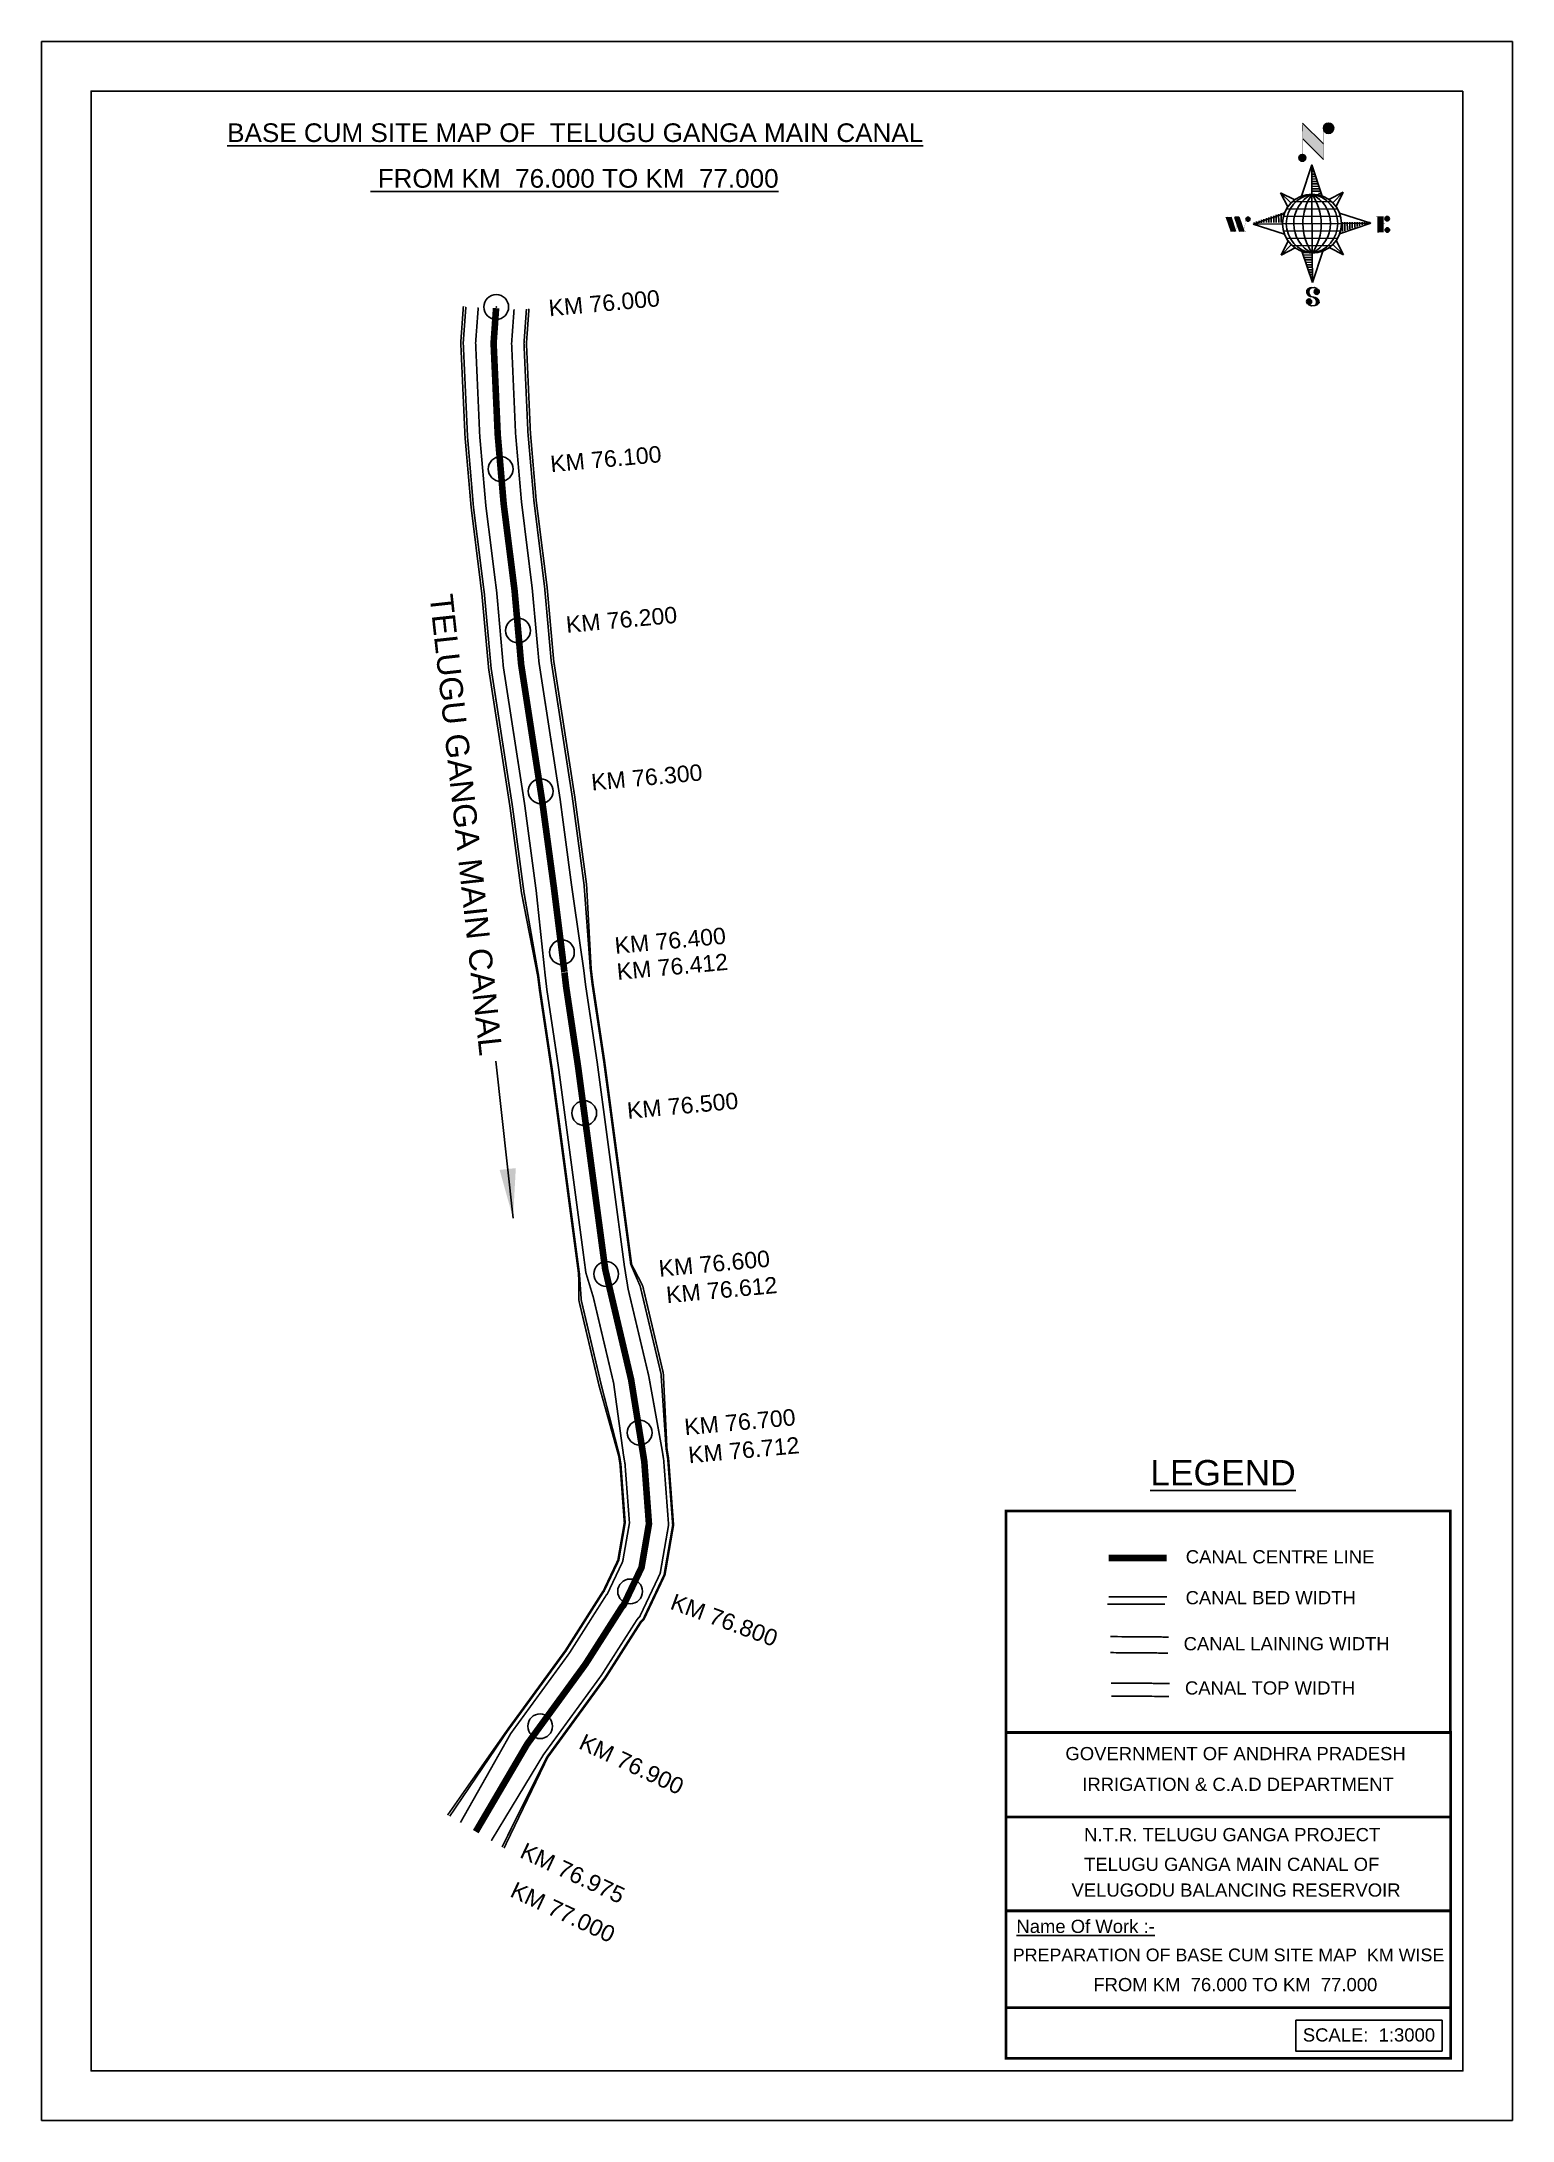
# Model space of a CAD drawing. Header units: inches. Extents: x 268872 to 269763, y 1669050 to 1670310.
import ezdxf

# ---------------------------------------------------------------- set-up
doc = ezdxf.new("R2010")
doc.units = ezdxf.units.IN
doc.header["$MEASUREMENT"] = 0
doc.header["$PDMODE"] = 32
doc.header["$PDSIZE"] = 15
for name, color, linetype in [('AQUADUCT', 1, 'Continuous'), ('bed with', 5, 'Continuous'), ('bord', 1, 'Continuous'), ('canal', 1, 'Continuous'), ('chainage', 7, 'Continuous'), ('FRAME 025', 7, 'Continuous'), ('lining', 4, 'Continuous'), ('TEXT', 7, 'Continuous'), ('top of bund', 1, 'Continuous'), ('V', 6, 'Continuous')]:
    doc.layers.add(name, color=color, linetype=linetype)
doc.styles.get("Standard").update_dxf_attribs({"font": 'arial.ttf'})
doc.dimstyles.get("Standard").update_dxf_attribs({"dimtxt": 0.18, "dimasz": 0.18, "dimexe": 0.18, "dimexo": 0.0625, "dimgap": 0.09, "dimtad": 0, "dimtih": 1, "dimtoh": 1, "dimdec": 4, "dimzin": 0, "dimdsep": 46, "dimtxsty": 'Standard', "dimcen": 0.09, "dimadec": 0, "dimazin": 0, "dimtfac": 1, "dimtdec": 4, "dimtofl": 0, "dimtmove": 0, "dimatfit": 3, "dimfxl": 1, "dimtolj": 1, "dimtzin": 0, "dimarcsym": 0})
pattern_1 = [(267.297113149, (-8720374.938, 50637915.138), (10.5367255337, -0.497431438), [])]
pattern_2 = [(357.297113149, (-8720374.938, 50637915.138), (0.497431438, 10.5367255337), [])]

# ---------------------------------------------------------------- blocks, each defined once
blk = doc.blocks.new('*X7')
at = {"color": 0, "linetype": 'Continuous'}
for p, q in [((6321.6, 240.5), (6322.3, 241.2)), ((6321.6, 240.3), (6322.3, 241)), ((6321.6, 240.1), (6322.3, 240.8)), ((6321.6, 239.9), (6322.4, 240.7)), ((6321.6, 239.8), (6322.4, 240.6)), ((6321.6, 239.6), (6322.5, 240.5)), ((6321.6, 239.4), (6322.5, 240.3)), ((6321.6, 239.2), (6322.6, 240.2)), ((6321.7, 239.1), (6322.6, 240.1)), ((6321.8, 240.8), (6322.4, 241.4)), ((6321.8, 239), (6322.7, 240)), ((6321.8, 239), (6322.8, 239.9)), ((6321.9, 238.9), (6322.9, 239.8)), ((6322, 238.8), (6323, 239.7)), ((6322.1, 241.3), (6322.4, 241.6)), ((6322.1, 238.7), (6323.1, 239.6)), ((6322.2, 238.6), (6323.1, 239.6)), ((6322.3, 238.5), (6323.2, 239.5)), ((6322.4, 238.5), (6323.3, 239.4)), ((6322.5, 238.4), (6323.4, 239.3)), ((6322.7, 238.4), (6323.6, 239.3)), ((6322.8, 238.3), (6323.7, 239.2)), ((6322.9, 238.3), (6323.8, 239.1)), ((6323.1, 238.2), (6323.9, 239.1)), ((6323.2, 238.2), (6324, 239)), ((6323.3, 238.2), (6324.2, 239)), ((6323.5, 238.1), (6324.3, 238.9)), ((6323.7, 238.1), (6324.4, 238.9)), ((6323.8, 238.1), (6324.6, 238.8)), ((6324.1, 238.2), (6324.7, 238.8)), ((6324.3, 238.3), (6324.9, 238.8)), ((6324.6, 238.3), (6325.1, 238.8)), ((6324.8, 238.4), (6325.2, 238.8)), ((6325.1, 238.5), (6325.4, 238.8)), ((6325.4, 238.6), (6325.6, 238.8))]:
    blk.add_line(p, q, dxfattribs=at)
blk = doc.blocks.new('*X6')
at = {"color": 0, "linetype": 'Continuous'}
for p, q in [((6324.4, 240.3), (6324.5, 240.4)), ((6324.6, 240.3), (6324.8, 240.5)), ((6324.7, 240.2), (6325, 240.5)), ((6324.8, 240.2), (6325.2, 240.6)), ((6325, 240.1), (6325.5, 240.6)), ((6325.1, 240.1), (6325.6, 240.6)), ((6325.2, 240), (6325.8, 240.6)), ((6325.3, 240), (6326, 240.6)), ((6325.4, 239.9), (6326.1, 240.6)), ((6325.5, 239.8), (6326.2, 240.5)), ((6325.6, 239.8), (6326.3, 240.5)), ((6325.7, 239.7), (6326.5, 240.4)), ((6325.9, 239.6), (6326.6, 240.3)), ((6326, 239.5), (6326.7, 240.3)), ((6326, 239.4), (6326.8, 240.2)), ((6326.1, 239.3), (6327, 240.2)), ((6326.2, 239.3), (6327.1, 240.1)), ((6326.3, 239.2), (6327.1, 240)), ((6326.4, 239.1), (6327.2, 239.9)), ((6326.5, 239), (6327.3, 239.8)), ((6326.5, 238.9), (6327.4, 239.7)), ((6326.6, 238.8), (6327.5, 239.6)), ((6326.7, 238.7), (6327.5, 239.5)), ((6326.8, 238.6), (6327.6, 239.4)), ((6326.8, 238.5), (6327.7, 239.3)), ((6326.8, 236.5), (6327.4, 237)), ((6326.9, 238.3), (6327.8, 239.2)), ((6326.9, 238.2), (6327.9, 239.1)), ((6326.9, 236.8), (6327.6, 237.4)), ((6327, 238.1), (6327.8, 239)), ((6327, 237.9), (6327.8, 238.8)), ((6327, 237.8), (6327.8, 238.6)), ((6327, 237.6), (6327.8, 238.4)), ((6327, 237.4), (6327.8, 238.2)), ((6327, 237.3), (6327.8, 238)), ((6327, 237.1), (6327.8, 237.9))]:
    blk.add_line(p, q, dxfattribs=at)
blk = doc.blocks.new('H')
at = {"layer": 'bord', "extrusion": (0.000427885, 0.004792, 0.999988)}
h = blk.add_hatch(dxfattribs=at)
h.set_pattern_fill('LINE', color=8, scale=84.387686, angle=-2.70289, style=0)
h.set_pattern_definition(pattern_2)
h.paths.add_polyline_path([(-492.5, 785.6, -0.090992), (-448, 775.2), (-486.5, 912)])
h = blk.add_hatch(dxfattribs=at)
h.set_pattern_fill('LINE', color=8, scale=84.387686, angle=-92.70289, style=0)
h.set_pattern_definition(pattern_1)
h.paths.add_polyline_path([(-624.9, 665.1, -0.090992), (-614.5, 709.6), (-751.3, 671.1)])
h = blk.add_hatch(dxfattribs=at)
h.set_pattern_fill('LINE', color=8, scale=84.387686, angle=-92.70289, style=0)
h.set_pattern_definition(pattern_1)
h.paths.add_polyline_path([(-245.6, 647.2), (-372, 653.2, -0.090992), (-382.4, 608.7)])
h = blk.add_hatch(dxfattribs=at)
h.set_pattern_fill('LINE', color=8, scale=84.387686, angle=-2.70289, style=0)
h.set_pattern_definition(pattern_2)
h.paths.add_polyline_path([(-504.4, 532.7, -0.090992), (-548.9, 543.1), (-510.4, 406.3)])
for p, q in [((-516.2, 1087.1, -1217.1), (-431.5, 994, -1216.7)), ((-519.4, 1020.4, -1216.8), (-434.7, 927.3, -1216.4)), ((-538.3, 773.7, -1215.6), (-487, 906.2, -1216.3)), ((-487, 906.2, -1216.3), (-493, 779.8, -1215.7)), ((-487, 906.2, -1216.3), (-448.5, 769.4, -1215.7)), ((-626.7, 793.8, -1215.7), (-566.8, 760.2, -1215.6)), ((-626.7, 793.8, -1215.7), (-584.1, 747, -1215.5)), ((-598.9, 731, -1215.4), (-626.7, 793.8, -1215.7)), ((-421.3, 753.3, -1215.6), (-358.5, 781.1, -1215.7)), ((-358.5, 781.1, -1215.7), (-405.3, 738.5, -1215.5)), ((-358.5, 781.1, -1215.7), (-392.1, 721.2, -1215.4)), ((-864.7, 700.9, -1215.1), (-846.9, 637.7, -1214.9)), ((-846.9, 700.1, -1215.1), (-829.1, 636.9, -1214.9)), ((-829.1, 699.2, -1215.2), (-811.3, 636, -1214.9)), ((-829.1, 699.2, -1215.2), (-811.3, 698.4, -1215.2)), ((-811.3, 698.4, -1215.2), (-793.5, 635.2, -1214.9)), ((-751.8, 665.3, -1215), (-615, 703.8, -1215.3)), ((-751.8, 665.3, -1215), (-625.4, 659.3, -1215)), ((-619.3, 614, -1214.8), (-751.8, 665.3, -1215)), ((-246.1, 641.4, -1215.1), (-382.9, 602.9, -1214.9)), ((-378.6, 692.6, -1215.3), (-246.1, 641.4, -1215.1)), ((-372.5, 647.4, -1215.1), (-246.1, 641.4, -1215.1)), ((-213.5, 669.3, -1215.3), (-216.7, 600.8, -1214.9)), ((-197.2, 599.9, -1214.9), (-193.9, 668.4, -1215.3)), ((-639.4, 525.6, -1214.4), (-605.8, 585.5, -1214.7)), ((-639.4, 525.6, -1214.4), (-592.6, 568.1, -1214.6)), ((-576.6, 553.3, -1214.6), (-639.4, 525.6, -1214.4)), ((-510.9, 400.5, -1213.9), (-549.4, 537.2, -1214.5)), ((-371.2, 512.9, -1214.5), (-431.1, 546.5, -1214.6)), ((-371.2, 512.9, -1214.5), (-413.8, 559.7, -1214.7)), ((-399, 575.7, -1214.7), (-371.2, 512.9, -1214.5)), ((-459.6, 533, -1214.5), (-510.9, 400.5, -1213.9)), ((-504.9, 526.9, -1214.5), (-510.9, 400.5, -1213.9))]:
    blk.add_line(p, q, dxfattribs=at)
at = {"layer": 'bord', "color": 8, "linetype": 'ByBlock', "extrusion": (0.000427885, 0.004792, 0.999988)}
for p, q in [((-386.5, 711.4, -1215.4), (-605.5, 721.7, -1215.4)), ((-410.8, 744.2, -1215.5), (-578.1, 752.1, -1215.5)), ((-493, 779.8, -1215.7), (-504.9, 526.9, -1214.5)), ((-372.5, 647.4, -1215.1), (-625.4, 659.3, -1215)), ((-378, 615.9, -1214.9), (-622.9, 627.5, -1214.9)), ((-375, 679.2, -1215.3), (-619.9, 690.7, -1215.2)), ((-392.4, 584.9, -1214.8), (-611.4, 595.3, -1214.7)), ((-419.8, 554.6, -1214.6), (-587.1, 562.5, -1214.6))]:
    blk.add_line(p, q, dxfattribs=at)
at = {"layer": 'bord', "extrusion": (0.000427885, 0.004792, 0.999988), "elevation": -1212.1}
for points, const_width in [([(-522, 959.6), (-515.7, 1092.9)], 1.61), ([(-434.2, 933.1), (-427.9, 1066.5)], 1.61), ([(-870.1, 707), (-846.4, 705.9)], 0.642), ([(-828.6, 642.7), (-855.2, 643.9)], 0.642), ([(-828.6, 642.7), (-821, 678)], 0.642), ([(-810.8, 641.8), (-784.1, 640.6)], 0.642), ([(-793, 641), (-781.6, 693.9)], 0.642), ([(-222.7, 675.6), (-173.8, 673.3)], 0.706), ([(-194.8, 644.8), (-185, 644.4)], 0.706), ([(-177.1, 604.8), (-226, 607.1)], 0.706)]:
    blk.add_lwpolyline(points, dxfattribs=dict(at, const_width=const_width))
for points, const_width in [([(-413.7, 1073.1, 1), (-397.6, 1057.7, 1)], 22.3), ([(-530.3, 949.5, 1), (-519.6, 939.3, 1)], 14.8), ([(-775.9, 696.6, 1), (-769.5, 690.4, 1)], 8.9), ([(-177.8, 666.9, 1), (-170.8, 660.1, 1)], 9.79), ([(-180.1, 618, 1), (-173.1, 611.2, 1)], 9.79), ([(-489.8, 361.7, 1), (-498.1, 369.1, 1)], 11.1), ([(-525.2, 321.6, 1), (-533.4, 328.9, 1)], 11.1)]:
    blk.add_lwpolyline(points, format="xyb", close=True, dxfattribs=dict(at, const_width=const_width))
for points in [[(-537, 317.4), (-530.7, 310.5), (-519.8, 306.8), (-504.9, 306.9), (-493.9, 310), (-486.3, 317.7), (-486.5, 325.8), (-490.6, 333.3), (-493.5, 336.2), (-502.8, 340.9), (-522.5, 347.3), (-530.4, 351.6), (-533.7, 354.6), (-537.4, 362.6), (-537, 373.4), (-530, 380.7), (-520, 384.1), (-503.5, 384.2), (-492.5, 379.9), (-487.1, 373.3)], [(-522.5, 347.6), (-526.2, 353.8), (-527.8, 360.6), (-527.9, 370.6), (-525.9, 375.5), (-521.3, 381.2), (-514.5, 384.4)], [(-504.9, 306.9), (-499, 312.4), (-497, 319.4), (-497.5, 326.5), (-501.2, 335.4), (-509.2, 343.2)]]:
    blk.add_lwpolyline(points, dxfattribs=at)
at = {"layer": 'bord', "extrusion": (0.000427885, 0.004792, 0.999988)}
for centre, radius in [((-405.6, 1065.4, -1212.1), 22.3), ((-525, 944.4, -1212.1), 14.8), ((-498.4, 659.1, -1212.1), 126.6), ((-772.7, 693.5, -1212.1), 8.9), ((-174.3, 663.5, -1212.1), 9.79), ((-176.6, 614.6, -1212.1), 9.79), ((-494, 365.4, -1212.1), 11.1), ((-529.3, 325.2, -1212.1), 11.1)]:
    blk.add_circle(centre, radius, dxfattribs=at)
at = {"layer": 'bord', "color": 8, "linetype": 'ByBlock', "extrusion": (0.000427885, 0.004792, 0.999988)}
for centre, radius, start, end in [((-481.5, 658.3, -1212.1), 127.7, 94.92536, 259.66906), ((-436.8, 656.2, -1212.1), 140.8, 113.28644, 241.30798), ((-315.9, 650.5, -1212.1), 222.3, 142.58916, 212.00526), ((-560.1, 662.1, -1212.1), 140.8, 293.28644, 61.30798), ((-681, 667.8, -1212.1), 222.3, 322.58916, 32.00526), ((-515.4, 659.9, -1212.1), 127.7, 274.92536, 79.66906)]:
    blk.add_arc(centre, radius, start, end, dxfattribs=at)
at = {"layer": 'bord', "extrusion": (0.000427885, 0.004792, 0.999988)}
for points in [[(-515.7, 1092.9, -1212.1), (-431, 999.8, -1212.1), (-518.9, 1026.2, -1212.1), (-434.2, 933.1, -1212.1)], [(-864.1, 706.7, -1212.1), (-846.4, 705.9, -1212.1), (-846.3, 643.5, -1212.1), (-828.6, 642.7, -1212.1)], [(-828.6, 705, -1212.1), (-810.8, 704.2, -1212.1), (-810.8, 641.8, -1212.1), (-793, 641, -1212.1)], [(-193.4, 674.2, -1212.1), (-196.6, 605.7, -1212.1), (-213, 675.1, -1212.1), (-216.2, 606.7, -1212.1)]]:
    blk.add_solid(points, dxfattribs=at)
at = {"layer": 'bord', "extrusion": (0.000427885, 0.004792, 0.999988), "xscale": 7.977342409717546, "yscale": 7.977342408231451, "zscale": 7.977342408476333, "rotation": 138.0840426661453}
for name, p in [('*X6', (38300.5, -31929.4, -1212.1)), ('*X7', (38314.4, -31950.9, -1212.1))]:
    blk.add_blockref(name, p, dxfattribs=at)

msp = doc.modelspace()

# ---------------------------------------------------------------- linework, layer by layer
at = {"linetype": 'ByBlock'}
for points in [[(268871.8, 1669050.1), (268871.8, 1670310.1), (269762.8, 1670310.1), (269762.8, 1669050.1)], [(269732.8, 1670280.1), (269732.8, 1669080.1), (268901.8, 1669080.1), (268901.8, 1670280.1)]]:
    msp.add_lwpolyline(points, close=True, dxfattribs=at)
for p in [(269147.2, 1670149.2), (269149.9, 1670051), (269160.4, 1669953.1), (269174.1, 1669855.7), (269187, 1669758.1), (269200.5, 1669660.6), (269213.8, 1669563.1), (269234.1, 1669466.9), (269228.3, 1669370.7), (269173.8, 1669289)]:
    msp.add_point(p)
at = {"layer": 'bed with', "const_width": 1}
for points in [[(269136.3, 1670148.9), (269134.7, 1670127.5), (269137.2, 1670071), (269140.9, 1670028.7), (269147.5, 1669976.2), (269151.5, 1669931.1), (269164.4, 1669847.7), (269171.4, 1669795.3), (269176.8, 1669744.5)], [(269158, 1670147.8), (269156.5, 1670127.2), (269158.9, 1670072.4), (269162.5, 1670031), (269169, 1669978.5), (269173.1, 1669933.7), (269185.9, 1669850.8), (269192.9, 1669798.1), (269200.2, 1669747.4)], [(269176.8, 1669744.5), (269177.9, 1669735.1), (269185, 1669687.7), (269201.5, 1669563.8), (269206, 1669549)], [(269200.2, 1669747.4), (269201.3, 1669738.3), (269208.4, 1669691), (269224.8, 1669568.1), (269227.1, 1669553.9)], [(269227.1, 1669553.9), (269239.6, 1669501.2), (269247.6, 1669456.9)], [(269206, 1669549), (269218.3, 1669497), (269224.3, 1669453.2)], [(269224.3, 1669453.2), (269225.2, 1669448), (269227.9, 1669412.2), (269223.8, 1669388.8), (269214.5, 1669369.2), (269214, 1669368.7), (269191.5, 1669333.3), (269156, 1669284.6), (269125.5, 1669230.6)], [(269247.6, 1669456.9), (269248.6, 1669450.7), (269251.6, 1669411), (269246.5, 1669381.6), (269234.1, 1669355.4), (269232.6, 1669353.8), (269211, 1669320), (269175.7, 1669271.6), (269144.2, 1669219.6)], [(269552.4, 1669363), (269550.3, 1669363), (269517.5, 1669363), (269517.3, 1669363)], [(269553.5, 1669367.4), (269550.3, 1669367.4), (269518.2, 1669367.4)]]:
    msp.add_lwpolyline(points, dxfattribs=at)
at = {"layer": 'canal', "color": 6, "const_width": 4}
for points in [[(269553.3, 1669391), (269550.7, 1669391), (269518.1, 1669391)], [(269518.1, 1669391), (269553.3, 1669391)]]:
    msp.add_lwpolyline(points, dxfattribs=at)
at = {"layer": 'FRAME 025', "lineweight": -3, "const_width": 1.64}
for points in [[(269456, 1669419.5), (269725.1, 1669419.5), (269725.1, 1669285.2), (269456, 1669285.2)], [(269456, 1669285.2), (269725.4, 1669285.2), (269725.4, 1669087.7), (269456, 1669087.7)]]:
    msp.add_lwpolyline(points, close=True, dxfattribs=at)
for points in [[(269456, 1669234), (269725.4, 1669234)], [(269456, 1669177.1), (269725.4, 1669177.1)], [(269456, 1669118.5), (269725.4, 1669118.5)]]:
    msp.add_lwpolyline(points, dxfattribs=at)
at = {"layer": 'lining', "const_width": 1}
for points in [[(269128.8, 1670149.3), (269127.2, 1670127.6), (269129.8, 1670070.5), (269133.4, 1670027.9), (269140, 1669975.4), (269144.1, 1669930.2), (269157, 1669846.6), (269164, 1669794.3), (269172.8, 1669744)], [(269165.5, 1670148), (269164, 1670127.1), (269166.4, 1670072.9), (269170, 1670031.8), (269176.5, 1669979.3), (269180.5, 1669934.6), (269193.3, 1669851.9), (269200.4, 1669799), (269204.2, 1669747.9)], [(269172.8, 1669744), (269174, 1669734.5), (269181.1, 1669687.1), (269197.6, 1669563.1), (269198.7, 1669547.2)], [(269204.2, 1669747.9), (269205.3, 1669738.8), (269212.4, 1669691.5), (269228.7, 1669568.9), (269234.4, 1669555.7)], [(269234.4, 1669555.7), (269247, 1669502.7), (269250.1, 1669457.3)], [(269198.7, 1669547.2), (269210.9, 1669495.5), (269221.9, 1669452.8)], [(269221.9, 1669452.8), (269222.7, 1669447.7), (269225.3, 1669412.3), (269221.4, 1669389.5), (269212.4, 1669370.6), (269212.1, 1669370.3), (269189.5, 1669334.7), (269153.9, 1669285.9), (269119, 1669234.4)], [(269250.1, 1669457.3), (269251.1, 1669451), (269254.1, 1669410.9), (269248.9, 1669380.8), (269236.2, 1669353.9), (269234.5, 1669352.2), (269213.1, 1669318.6), (269177.8, 1669270.2), (269150.7, 1669215.8)], [(269519.2, 1669343.3), (269543.9, 1669343.2), (269554.6, 1669343)], [(269519.2, 1669333.6), (269546, 1669333.4), (269554.1, 1669333.3)]]:
    msp.add_lwpolyline(points, dxfattribs=at)
at = {"layer": 'top of bund', "const_width": 1}
for points in [[(269127.3, 1670149.7), (269125.7, 1670127.6), (269128.3, 1670070.4), (269132, 1670027.7), (269138.5, 1669975.2), (269142.6, 1669930), (269155.5, 1669846.4), (269162.5, 1669794.1), (269172.3, 1669743.9)], [(269167, 1670148.1), (269165.5, 1670127.1), (269167.9, 1670073), (269171.4, 1670031.9), (269178, 1669979.5), (269182, 1669934.8), (269194.8, 1669852.1), (269201.9, 1669799.2), (269204.7, 1669747.9)], [(269172.3, 1669743.9), (269173.5, 1669734.5), (269180.6, 1669687), (269197.1, 1669563), (269197.3, 1669546.9)], [(269204.7, 1669747.9), (269205.8, 1669738.9), (269212.9, 1669691.6), (269229.2, 1669568.9), (269235.9, 1669556)], [(269235.9, 1669556), (269248.4, 1669503), (269250.6, 1669457.4)], [(269197.3, 1669546.9), (269209.5, 1669495.3), (269221.4, 1669452.7)], [(269221.4, 1669452.7), (269222.2, 1669447.6), (269224.8, 1669412.3), (269220.9, 1669389.7), (269212, 1669370.9), (269211.7, 1669370.6), (269189.1, 1669335), (269153.5, 1669286.2), (269117.7, 1669235.1)], [(269250.6, 1669457.4), (269251.6, 1669451.1), (269254.6, 1669410.9), (269249.4, 1669380.7), (269236.6, 1669353.6), (269234.9, 1669351.9), (269213.5, 1669318.3), (269178.3, 1669270), (269151.9, 1669215.1)], [(269519.7, 1669315.1), (269544.3, 1669315), (269555.1, 1669314.8)], [(269554.7, 1669307), (269546.8, 1669307.1), (269519.9, 1669307.3)]]:
    msp.add_lwpolyline(points, dxfattribs=at)
at = {"layer": 'V', "color": 1, "const_width": 4}
for points in [[(269147.1, 1670148.5), (269145.6, 1670127.3), (269148.1, 1670071.7), (269151.7, 1670029.8), (269158.3, 1669977.4), (269162.3, 1669932.4), (269175.1, 1669849.2), (269182.2, 1669796.7), (269188.5, 1669746.2)], [(269188.5, 1669745.9), (269189.6, 1669736.7), (269196.7, 1669689.3), (269213.2, 1669566), (269216.6, 1669551.5)], [(269216.6, 1669551.5), (269228.9, 1669499.1), (269236, 1669455)], [(269236, 1669455), (269236.9, 1669449.3), (269239.7, 1669411.6), (269235.2, 1669385.2), (269224.3, 1669362.3), (269223.3, 1669361.2), (269201.3, 1669326.7), (269165.9, 1669278.1), (269134.8, 1669225.1)]]:
    msp.add_lwpolyline(points, dxfattribs=at)
at = {"layer": 'V', "color": 0}
msp.add_lwpolyline([(269631.5, 1669110.8), (269720.2, 1669110.8), (269720.2, 1669092.1), (269631.5, 1669092.1)], close=True, dxfattribs=at)

# ---------------------------------------------------------------- block references
at = {"layer": 'AQUADUCT', "color": 1, "xscale": 0.1408039184319789, "yscale": 0.1408039187081158, "zscale": 0.1408039184379445, "rotation": 3.078330572322649}
msp.add_blockref('H', (269716.5, 1670111.6, 170.9), dxfattribs=at)

# ---------------------------------------------------------------- texts
at = {"layer": 'chainage', "color": 0}
for s, rotation, p in [('KM 76.000', 5.2693, (269179.4, 1670143.5)), ('KM 76.100', 5.2693, (269180.4, 1670049)), ('KM 76.200', 5.2693, (269189.9, 1669951.6)), ('KM 76.300', 5.2693, (269205.2, 1669856.1)), ('KM 76.400', 5.2693, (269219.4, 1669757.1)), ('KM 76.500', 5.2693, (269226.9, 1669657.1)), ('KM 76.600', 5.2693, (269246.1, 1669561.4)), ('KM 76.700', 5.2693, (269261.6, 1669465.3)), ('KM 76.800', 339.8564, (269251.9, 1669360.3)), ('KM 76.900', 334.906, (269196.5, 1669275.8)), ('KM 77.000', 334.906, (269154.9, 1669186.1))]:
    msp.add_text(s, height=10, rotation=rotation, dxfattribs=at).set_placement(p)
at = {"layer": 'chainage', "color": 1}
msp.add_text('TELUGU GANGA MAIN CANAL', height=14.042, rotation=276.1924, dxfattribs=at).set_placement((269106.8, 1669974.4))
at = {"layer": 'chainage', "color": 6}
for s, rotation, p in [('KM 76.412', 5.2693, (269220.7, 1669741.3)), ('KM 76.612', 5.2693, (269250.6, 1669545.4)), ('KM 76.712', 5.2693, (269264, 1669448.3)), ('KM 76.975', 334.906, (269160.8, 1669209.8))]:
    msp.add_text(s, height=10, rotation=rotation, dxfattribs=at).set_placement(p)
at = {"layer": 'chainage', "color": 0}
for s, height, p in [('%%ULEGEND', 15.34, (269543.4, 1669435)), ('CANAL CENTRE LINE', 8, (269564.9, 1669387.7)), ('CANAL BED WIDTH', 8, (269564.8, 1669362.9)), ('CANAL LAINING WIDTH', 8, (269563.6, 1669335)), ('CANAL TOP WIDTH', 8, (269564.4, 1669308.2)), ('GOVERNMENT OF ANDHRA PRADESH ', 8, (269492, 1669268.4)), ('IRRIGATION & C.A.D DEPARTMENT', 8, (269502.2, 1669249.8)), ('N.T.R. TELUGU GANGA PROJECT', 8, (269503.3, 1669219.3)), ('TELUGU GANGA MAIN CANAL OF', 8, (269503.3, 1669201.3)), (' VELUGODU BALANCING RESERVOIR', 8, (269492.6, 1669185.7)), ('%%UName Of Work :-', 8, (269462.3, 1669163.7)), ('PREPARATION OF BASE CUM SITE MAP  KM WISE', 7.743, (269460.1, 1669146.5)), (' FROM KM  76.000 TO KM  77.000', 8, (269505.8, 1669128.4)), ('SCALE:  1:3000', 8, (269635.8, 1669097.9))]:
    msp.add_text(s, height=height, dxfattribs=at).set_placement(p)
at = {"layer": 'TEXT', "color": 0}
for s, p in [('%%UBASE CUM SITE MAP OF  TELUGU GANGA MAIN CANAL', (268984.2, 1670249.2)), ('%%U FROM KM  76.000 TO KM  77.000', (269071, 1670221.5))]:
    msp.add_text(s, height=11.294, dxfattribs=at).set_placement(p)

# ---------------------------------------------------------------- leaders
at = {"layer": 'chainage', "color": 1}
msp.add_leader([(269157.4, 1669596.9), (269147, 1669692.1)], dimstyle='Standard', override={"dimasz": 30, "dimgap": 0.09, "dimtad": 0}, dxfattribs=at)

doc.saveas('drawing.dxf')
